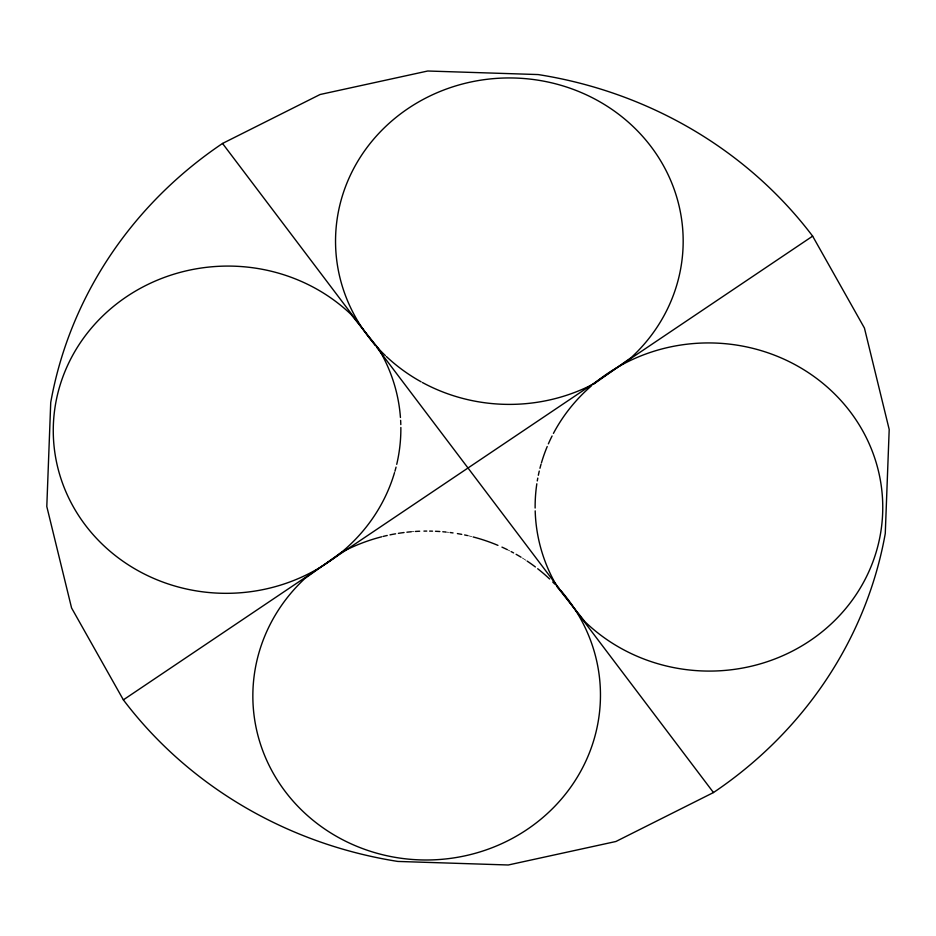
<?xml version="1.0" encoding="UTF-8"?>
<svg xmlns="http://www.w3.org/2000/svg" width="936" height="936" viewBox="0 0 936 936"><rect width="100%" height="100%" fill="white"/><g stroke="black" fill="none" stroke-linecap="round" stroke-linejoin="round"><path stroke-width="0.7" stroke-dasharray="4.68 3.51" d="M411.161 531.777A173.815 164.455 -1.4 0 1 414.005 531.554M445.723 532.022A173.815 164.455 -1.4 0 1 448.648 532.35M467.462 535.567A173.815 164.455 -1.4 0 1 471.709 536.585M507.218 549.607A173.815 164.455 -1.4 0 1 509.804 550.906M522.3 557.973A173.815 164.455 -1.4 0 1 525.95 560.301"/><path stroke-width="1.4" d="M123.365 699.859L812.635 236.141L864.431 328.045L889.2 429.472L885.269 533.543A423.119 398.853 -0.7 0 1 713.466 792.546L615.9 841.499L508.26 864.993L397.87 861.436A423.119 398.853 -0.7 0 1 123.365 699.859L71.569 607.955L46.8 506.528L50.731 402.457A423.119 398.853 -0.7 0 1 222.534 143.454L320.1 94.501L427.74 71.007L538.13 74.564A423.119 398.853 -0.7 0 1 812.635 236.141M222.534 143.454L375.196 345.302M376.951 347.607L559.049 588.393M560.804 590.698L713.466 792.546M385.363 355.575A173.815 163.227 0 0 1 387.539 124.745A173.815 163.227 0 0 1 633.344 126.769A173.815 163.227 0 0 1 631.168 357.599L594.933 383.233A173.815 163.227 0 0 1 422.382 382.496M421.118 381.806A173.815 163.227 0 0 1 386.392 356.546M593.529 384.076A173.815 164.069 1.1 0 1 836.948 396.291A173.815 164.069 1.1 0 1 828.664 626.219A173.815 164.069 1.1 0 1 584.965 621.726L557.657 587.457A173.815 164.069 1.1 0 1 535.193 510.869M535.135 508.026A173.815 164.069 1.1 0 1 536.831 483.783M537.276 480.94A173.815 164.069 1.1 0 1 537.779 478.097M538.34 475.277A173.815 164.069 1.1 0 1 539.265 471.065M539.955 468.281A173.815 164.069 1.1 0 1 541.066 464.151M541.464 462.782A173.815 164.069 1.1 0 1 547.221 446.53M548.367 443.863A173.815 164.069 1.1 0 1 552.088 435.989M553.422 433.403A173.815 164.069 1.1 0 1 591.353 385.925M556.803 586.193A173.815 164.455 -1.4 0 1 544.097 816.461A173.815 164.455 -1.4 0 1 300.585 809.078A173.815 164.455 -1.4 0 1 304.832 578.553L341.067 552.614A173.815 164.455 -1.4 0 1 381.736 536.784M383.14 536.433A173.815 164.455 -1.4 0 1 387.247 535.462M390.008 534.865A173.815 164.455 -1.4 0 1 395.589 533.812M398.397 533.345A173.815 164.455 -1.4 0 1 404.06 532.537M406.891 532.198A173.815 164.455 -1.4 0 1 411.161 531.777M415.432 531.449A173.815 164.455 -1.4 0 1 419.691 531.227M423.938 531.11A173.815 164.455 -1.4 0 1 426.769 531.075M429.624 531.098A173.815 164.455 -1.4 0 1 432.537 531.157M435.462 531.274A173.815 164.455 -1.4 0 1 439.85 531.519M442.786 531.753A173.815 164.455 -1.4 0 1 445.723 532.022M450.111 532.525A173.815 164.455 -1.4 0 1 453.036 532.923M457.4 533.59A173.815 164.455 -1.4 0 1 461.74 534.374M464.607 534.947A173.815 164.455 -1.4 0 1 467.462 535.567M473.101 536.948A173.815 164.455 -1.4 0 1 497.952 545.372M501.965 547.127A173.815 164.455 -1.4 0 1 507.218 549.607M511.079 551.573A173.815 164.455 -1.4 0 1 513.618 552.919M516.122 554.311A173.815 164.455 -1.4 0 1 521.071 557.224M527.155 561.097A173.815 164.455 -1.4 0 1 535.404 566.97M537.685 568.725A173.815 164.455 -1.4 0 1 549.607 578.975M552.708 581.993A173.815 164.455 -1.4 0 1 554.767 584.076M400.854 427.459A173.815 163.601 -2.5 0 1 396.724 464.338M396.045 467.122A173.815 163.601 -2.5 0 1 394.933 471.253M394.536 472.61A173.815 163.601 -2.5 0 1 152.217 577.746A173.815 163.601 -2.5 0 1 85.585 335.369A173.815 163.601 -2.5 0 1 351.035 314.414L378.343 348.391A173.815 163.601 -2.5 0 1 400.444 417.491M400.631 420.346A173.815 163.601 -2.5 0 1 400.807 424.616"/></g></svg>
